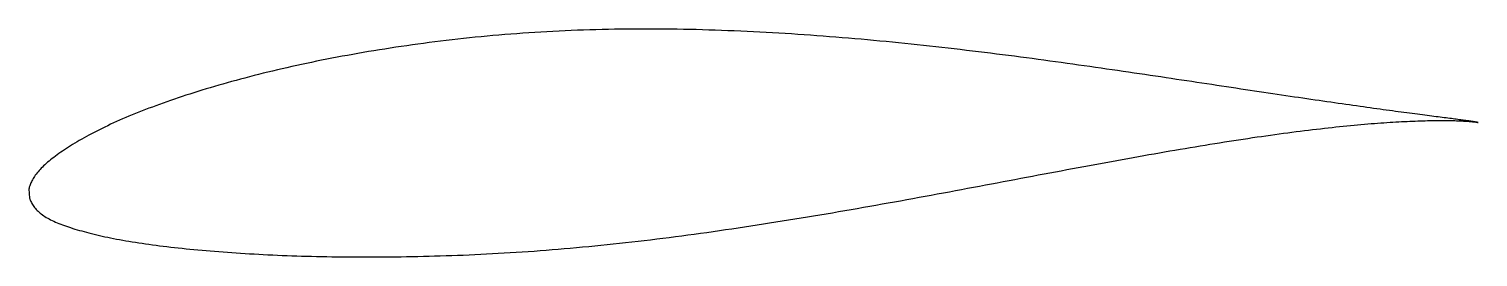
# Model space of a CAD drawing. Header units: metres. Extents: x -20.9 to 42.4, y -3.7 to 6.3.
import ezdxf

# ---------------------------------------------------------------- set-up
doc = ezdxf.new("R2010")
doc.units = ezdxf.units.M

msp = doc.modelspace()

# ---------------------------------------------------------------- linework, layer by layer
msp.add_lwpolyline([(42.38, 2.207), (42.379, 2.207), (42.375, 2.208), (42.369, 2.21), (42.361, 2.212), (42.35, 2.214), (42.336, 2.217), (42.32, 2.219), (42.302, 2.223), (42.281, 2.226), (42.258, 2.23), (42.233, 2.234), (42.205, 2.239), (42.174, 2.243), (42.142, 2.248), (42.106, 2.253), (42.069, 2.259), (42.029, 2.265), (41.986, 2.271), (41.942, 2.277), (41.894, 2.283), (41.845, 2.29), (41.793, 2.297), (41.738, 2.304), (41.682, 2.312), (41.623, 2.32), (41.561, 2.328), (41.497, 2.336), (41.431, 2.345), (41.362, 2.354), (41.291, 2.363), (41.218, 2.373), (41.143, 2.382), (41.065, 2.393), (40.984, 2.403), (40.902, 2.413), (40.817, 2.424), (40.73, 2.436), (40.64, 2.447), (40.548, 2.459), (40.454, 2.471), (40.358, 2.483), (40.259, 2.496), (40.158, 2.509), (40.055, 2.523), (39.949, 2.536), (39.841, 2.55), (39.731, 2.564), (39.619, 2.579), (39.505, 2.594), (39.388, 2.609), (39.269, 2.625), (39.148, 2.641), (39.025, 2.657), (38.899, 2.674), (38.772, 2.691), (38.642, 2.708), (38.51, 2.726), (38.376, 2.744), (38.24, 2.763), (38.102, 2.782), (37.961, 2.801), (37.819, 2.82), (37.674, 2.84), (37.527, 2.861), (37.379, 2.881), (37.228, 2.902), (37.075, 2.924), (36.92, 2.945), (36.763, 2.968), (36.604, 2.99), (36.443, 3.013), (36.28, 3.036), (36.116, 3.06), (35.949, 3.084), (35.78, 3.108), (35.609, 3.133), (35.437, 3.158), (35.262, 3.183), (35.086, 3.209), (34.907, 3.235), (34.727, 3.261), (34.545, 3.288), (34.361, 3.315), (34.175, 3.342), (33.988, 3.37), (33.799, 3.398), (33.608, 3.426), (33.415, 3.455), (33.22, 3.484), (33.024, 3.513), (32.826, 3.543), (32.626, 3.572), (32.424, 3.603), (32.221, 3.633), (32.016, 3.664), (31.81, 3.695), (31.602, 3.726), (31.392, 3.757), (31.181, 3.789), (30.968, 3.821), (30.753, 3.854), (30.537, 3.886), (30.32, 3.919), (30.101, 3.952), (29.88, 3.985), (29.658, 4.018), (29.435, 4.052), (29.21, 4.086), (28.984, 4.12), (28.756, 4.154), (28.527, 4.188), (28.296, 4.222), (28.064, 4.257), (27.831, 4.291), (27.596, 4.326), (27.361, 4.361), (27.123, 4.395), (26.885, 4.43), (26.645, 4.465), (26.404, 4.5), (26.162, 4.535), (25.919, 4.57), (25.675, 4.605), (25.429, 4.64), (25.182, 4.675), (24.934, 4.71), (24.685, 4.745), (24.435, 4.78), (24.184, 4.815), (23.932, 4.85), (23.679, 4.884), (23.425, 4.919), (23.17, 4.953), (22.914, 4.987), (22.657, 5.021), (22.399, 5.055), (22.14, 5.089), (21.88, 5.122), (21.62, 5.155), (21.359, 5.189), (21.096, 5.221), (20.833, 5.254), (20.57, 5.286), (20.305, 5.318), (20.04, 5.35), (19.774, 5.381), (19.507, 5.413), (19.24, 5.443), (18.972, 5.474), (18.704, 5.504), (18.434, 5.533), (18.165, 5.563), (17.894, 5.591), (17.624, 5.62), (17.352, 5.647), (17.08, 5.675), (16.808, 5.702), (16.535, 5.729), (16.262, 5.755), (15.988, 5.78), (15.714, 5.805), (15.44, 5.83), (15.165, 5.854), (14.89, 5.877), (14.614, 5.9), (14.339, 5.923), (14.063, 5.944), (13.787, 5.965), (13.51, 5.986), (13.234, 6.006), (12.957, 6.026), (12.68, 6.045), (12.403, 6.063), (12.125, 6.08), (11.848, 6.097), (11.571, 6.113), (11.293, 6.128), (11.016, 6.143), (10.738, 6.158), (10.461, 6.171), (10.184, 6.183), (9.906, 6.195), (9.629, 6.206), (9.352, 6.217), (9.075, 6.227), (8.798, 6.235), (8.521, 6.243), (8.245, 6.251), (7.968, 6.257), (7.692, 6.262), (7.416, 6.267), (7.141, 6.271), (6.866, 6.274), (6.591, 6.276), (6.316, 6.278), (6.042, 6.278), (5.768, 6.278), (5.495, 6.276), (5.221, 6.274), (4.949, 6.271), (4.677, 6.267), (4.405, 6.262), (4.134, 6.256), (3.863, 6.249), (3.593, 6.241), (3.324, 6.233), (3.055, 6.223), (2.787, 6.212), (2.519, 6.201), (2.252, 6.188), (1.986, 6.175), (1.72, 6.161), (1.455, 6.145), (1.191, 6.129), (0.928, 6.112), (0.665, 6.094), (0.403, 6.075), (0.142, 6.055), (-0.118, 6.034), (-0.377, 6.013), (-0.636, 5.99), (-0.893, 5.967), (-1.15, 5.942), (-1.406, 5.917), (-1.66, 5.891), (-1.914, 5.864), (-2.167, 5.836), (-2.419, 5.808), (-2.67, 5.778), (-2.919, 5.748), (-3.168, 5.718), (-3.416, 5.686), (-3.662, 5.654), (-3.908, 5.62), (-4.152, 5.587), (-4.395, 5.552), (-4.637, 5.517), (-4.878, 5.481), (-5.117, 5.444), (-5.356, 5.407), (-5.593, 5.37), (-5.829, 5.331), (-6.063, 5.292), (-6.296, 5.253), (-6.528, 5.213), (-6.759, 5.172), (-6.988, 5.131), (-7.216, 5.089), (-7.443, 5.046), (-7.668, 5.004), (-7.892, 4.96), (-8.114, 4.916), (-8.335, 4.871), (-8.554, 4.826), (-8.772, 4.78), (-8.989, 4.734), (-9.203, 4.688), (-9.417, 4.64), (-9.629, 4.593), (-9.839, 4.545), (-10.048, 4.496), (-10.255, 4.447), (-10.46, 4.398), (-10.664, 4.348), (-10.866, 4.298), (-11.067, 4.247), (-11.266, 4.196), (-11.463, 4.144), (-11.659, 4.092), (-11.852, 4.04), (-12.044, 3.988), (-12.235, 3.935), (-12.423, 3.882), (-12.61, 3.828), (-12.795, 3.774), (-12.979, 3.72), (-13.16, 3.666), (-13.34, 3.611), (-13.517, 3.556), (-13.693, 3.501), (-13.867, 3.446), (-14.04, 3.39), (-14.21, 3.334), (-14.378, 3.278), (-14.545, 3.222), (-14.709, 3.165), (-14.872, 3.109), (-15.033, 3.052), (-15.192, 2.995), (-15.348, 2.938), (-15.503, 2.88), (-15.656, 2.823), (-15.807, 2.765), (-15.955, 2.708), (-16.102, 2.65), (-16.247, 2.592), (-16.389, 2.534), (-16.53, 2.476), (-16.668, 2.417), (-16.805, 2.359), (-16.939, 2.301), (-17.071, 2.242), (-17.201, 2.184), (-17.329, 2.125), (-17.455, 2.066), (-17.578, 2.008), (-17.7, 1.949), (-17.819, 1.89), (-17.937, 1.831), (-18.051, 1.772), (-18.164, 1.713), (-18.275, 1.654), (-18.383, 1.596), (-18.489, 1.537), (-18.593, 1.478), (-18.695, 1.42), (-18.795, 1.362), (-18.892, 1.304), (-18.987, 1.246), (-19.08, 1.188), (-19.17, 1.131), (-19.259, 1.074), (-19.345, 1.017), (-19.428, 0.961), (-19.51, 0.905), (-19.589, 0.849), (-19.666, 0.794), (-19.74, 0.739), (-19.813, 0.685), (-19.883, 0.631), (-19.95, 0.577), (-20.016, 0.523), (-20.079, 0.47), (-20.139, 0.417), (-20.198, 0.365), (-20.254, 0.312), (-20.307, 0.26), (-20.359, 0.208), (-20.408, 0.157), (-20.454, 0.106), (-20.498, 0.055), (-20.54, 0.004), (-20.58, -0.046), (-20.617, -0.096), (-20.652, -0.145), (-20.684, -0.194), (-20.714, -0.242), (-20.742, -0.289), (-20.767, -0.336), (-20.79, -0.381), (-20.811, -0.426), (-20.829, -0.469), (-20.845, -0.511), (-20.858, -0.55), (-20.87, -0.586), (-20.879, -0.619), (-20.886, -0.647), (-20.891, -0.669), (-20.894, -0.683), (-20.874, -1.087), (-20.872, -1.09), (-20.868, -1.1), (-20.862, -1.115), (-20.852, -1.138), (-20.839, -1.169), (-20.824, -1.205), (-20.806, -1.244), (-20.786, -1.285), (-20.764, -1.328), (-20.738, -1.371), (-20.711, -1.414), (-20.681, -1.457), (-20.648, -1.5), (-20.614, -1.542), (-20.577, -1.584), (-20.537, -1.625), (-20.495, -1.665), (-20.451, -1.705), (-20.405, -1.744), (-20.356, -1.782), (-20.305, -1.82), (-20.251, -1.857), (-20.195, -1.894), (-20.137, -1.93), (-20.076, -1.965), (-20.013, -2), (-19.948, -2.034), (-19.881, -2.067), (-19.811, -2.1), (-19.739, -2.133), (-19.664, -2.165), (-19.588, -2.196), (-19.509, -2.227), (-19.427, -2.258), (-19.343, -2.289), (-19.258, -2.319), (-19.169, -2.348), (-19.079, -2.378), (-18.986, -2.408), (-18.891, -2.437), (-18.794, -2.466), (-18.694, -2.495), (-18.592, -2.523), (-18.488, -2.552), (-18.382, -2.58), (-18.274, -2.608), (-18.163, -2.636), (-18.05, -2.664), (-17.935, -2.691), (-17.818, -2.718), (-17.698, -2.745), (-17.577, -2.772), (-17.453, -2.798), (-17.327, -2.824), (-17.199, -2.849), (-17.069, -2.874), (-16.936, -2.899), (-16.802, -2.923), (-16.666, -2.947), (-16.527, -2.97), (-16.386, -2.994), (-16.244, -3.016), (-16.099, -3.039), (-15.952, -3.061), (-15.803, -3.082), (-15.653, -3.103), (-15.5, -3.124), (-15.345, -3.145), (-15.188, -3.165), (-15.029, -3.185), (-14.869, -3.204), (-14.706, -3.223), (-14.541, -3.242), (-14.375, -3.261), (-14.206, -3.279), (-14.036, -3.296), (-13.864, -3.314), (-13.69, -3.33), (-13.514, -3.347), (-13.336, -3.363), (-13.156, -3.379), (-12.975, -3.394), (-12.792, -3.409), (-12.607, -3.424), (-12.42, -3.438), (-12.231, -3.452), (-12.041, -3.465), (-11.849, -3.478), (-11.655, -3.491), (-11.46, -3.503), (-11.262, -3.515), (-11.064, -3.526), (-10.863, -3.537), (-10.661, -3.547), (-10.457, -3.557), (-10.252, -3.567), (-10.045, -3.576), (-9.836, -3.585), (-9.626, -3.593), (-9.415, -3.6), (-9.202, -3.608), (-8.987, -3.614), (-8.771, -3.62), (-8.553, -3.626), (-8.334, -3.631), (-8.113, -3.636), (-7.892, -3.64), (-7.668, -3.644), (-7.443, -3.647), (-7.217, -3.65), (-6.99, -3.652), (-6.761, -3.654), (-6.531, -3.655), (-6.299, -3.655), (-6.067, -3.655), (-5.833, -3.655), (-5.597, -3.654), (-5.361, -3.652), (-5.123, -3.65), (-4.884, -3.647), (-4.644, -3.644), (-4.403, -3.64), (-4.16, -3.636), (-3.917, -3.631), (-3.672, -3.625), (-3.426, -3.619), (-3.18, -3.613), (-2.932, -3.605), (-2.683, -3.598), (-2.433, -3.589), (-2.182, -3.579), (-1.93, -3.57), (-1.678, -3.559), (-1.424, -3.548), (-1.169, -3.536), (-0.914, -3.524), (-0.658, -3.51), (-0.4, -3.496), (-0.142, -3.481), (0.116, -3.466), (0.376, -3.45), (0.636, -3.433), (0.898, -3.415), (1.159, -3.396), (1.422, -3.377), (1.685, -3.357), (1.949, -3.336), (2.214, -3.315), (2.479, -3.292), (2.745, -3.269), (3.011, -3.245), (3.278, -3.221), (3.546, -3.196), (3.814, -3.17), (4.082, -3.143), (4.351, -3.115), (4.621, -3.087), (4.891, -3.058), (5.161, -3.028), (5.432, -2.998), (5.703, -2.967), (5.974, -2.935), (6.246, -2.903), (6.518, -2.87), (6.791, -2.836), (7.063, -2.801), (7.336, -2.766), (7.61, -2.731), (7.883, -2.694), (8.157, -2.657), (8.431, -2.62), (8.705, -2.582), (8.979, -2.544), (9.253, -2.505), (9.527, -2.465), (9.802, -2.425), (10.076, -2.384), (10.351, -2.343), (10.625, -2.302), (10.9, -2.26), (11.175, -2.217), (11.449, -2.174), (11.724, -2.131), (11.998, -2.087), (12.272, -2.043), (12.546, -1.999), (12.82, -1.954), (13.094, -1.909), (13.368, -1.864), (13.641, -1.818), (13.914, -1.772), (14.187, -1.726), (14.46, -1.679), (14.732, -1.632), (15.004, -1.585), (15.276, -1.538), (15.547, -1.491), (15.818, -1.443), (16.089, -1.395), (16.359, -1.347), (16.629, -1.299), (16.899, -1.251), (17.167, -1.202), (17.436, -1.154), (17.704, -1.105), (17.971, -1.056), (18.238, -1.007), (18.504, -0.958), (18.77, -0.909), (19.035, -0.86), (19.299, -0.811), (19.563, -0.762), (19.826, -0.713), (20.089, -0.664), (20.351, -0.615), (20.612, -0.566), (20.872, -0.517), (21.131, -0.468), (21.39, -0.42), (21.648, -0.371), (21.905, -0.323), (22.161, -0.274), (22.417, -0.226), (22.671, -0.179), (22.925, -0.131), (23.178, -0.083), (23.43, -0.036), (23.681, 0.011), (23.93, 0.058), (24.179, 0.105), (24.427, 0.151), (24.674, 0.197), (24.92, 0.243), (25.165, 0.288), (25.408, 0.334), (25.651, 0.378), (25.892, 0.423), (26.133, 0.467), (26.372, 0.51), (26.61, 0.554), (26.847, 0.597), (27.082, 0.639), (27.317, 0.681), (27.55, 0.723), (27.782, 0.764), (28.012, 0.805), (28.242, 0.845), (28.47, 0.885), (28.696, 0.925), (28.922, 0.964), (29.146, 1.002), (29.369, 1.04), (29.59, 1.078), (29.81, 1.115), (30.028, 1.151), (30.245, 1.187), (30.46, 1.222), (30.674, 1.257), (30.887, 1.291), (31.098, 1.325), (31.307, 1.358), (31.515, 1.39), (31.722, 1.422), (31.927, 1.453), (32.13, 1.484), (32.332, 1.514), (32.532, 1.544), (32.73, 1.573), (32.927, 1.601), (33.122, 1.629), (33.315, 1.656), (33.507, 1.682), (33.697, 1.709), (33.885, 1.734), (34.072, 1.759), (34.257, 1.783), (34.44, 1.807), (34.621, 1.83), (34.801, 1.852), (34.978, 1.874), (35.154, 1.895), (35.328, 1.915), (35.5, 1.935), (35.671, 1.955), (35.839, 1.974), (36.006, 1.992), (36.17, 2.009), (36.333, 2.026), (36.494, 2.043), (36.653, 2.059), (36.81, 2.074), (36.965, 2.089), (37.118, 2.103), (37.269, 2.117), (37.418, 2.13), (37.565, 2.142), (37.71, 2.154), (37.853, 2.165), (37.994, 2.176), (38.133, 2.186), (38.269, 2.196), (38.404, 2.205), (38.537, 2.214), (38.667, 2.222), (38.796, 2.229), (38.922, 2.237), (39.046, 2.243), (39.168, 2.25), (39.288, 2.255), (39.406, 2.261), (39.522, 2.265), (39.635, 2.27), (39.746, 2.274), (39.856, 2.277), (39.962, 2.281), (40.067, 2.283), (40.169, 2.286), (40.27, 2.288), (40.368, 2.289), (40.463, 2.291), (40.557, 2.292), (40.648, 2.292), (40.737, 2.292), (40.824, 2.292), (40.908, 2.292), (40.99, 2.292), (41.07, 2.291), (41.147, 2.29), (41.223, 2.288), (41.295, 2.287), (41.366, 2.285), (41.434, 2.283), (41.5, 2.281), (41.564, 2.278), (41.625, 2.275), (41.684, 2.273), (41.74, 2.27), (41.794, 2.267), (41.846, 2.264), (41.896, 2.261), (41.943, 2.257), (41.987, 2.254), (42.03, 2.251), (42.069, 2.247), (42.107, 2.244), (42.142, 2.24), (42.175, 2.237), (42.205, 2.234), (42.233, 2.23), (42.258, 2.227), (42.282, 2.224), (42.302, 2.221), (42.32, 2.218), (42.336, 2.216), (42.35, 2.214), (42.361, 2.212), (42.369, 2.21), (42.375, 2.208), (42.379, 2.207), (42.38, 2.207)], close=True)

doc.saveas('drawing.dxf')
